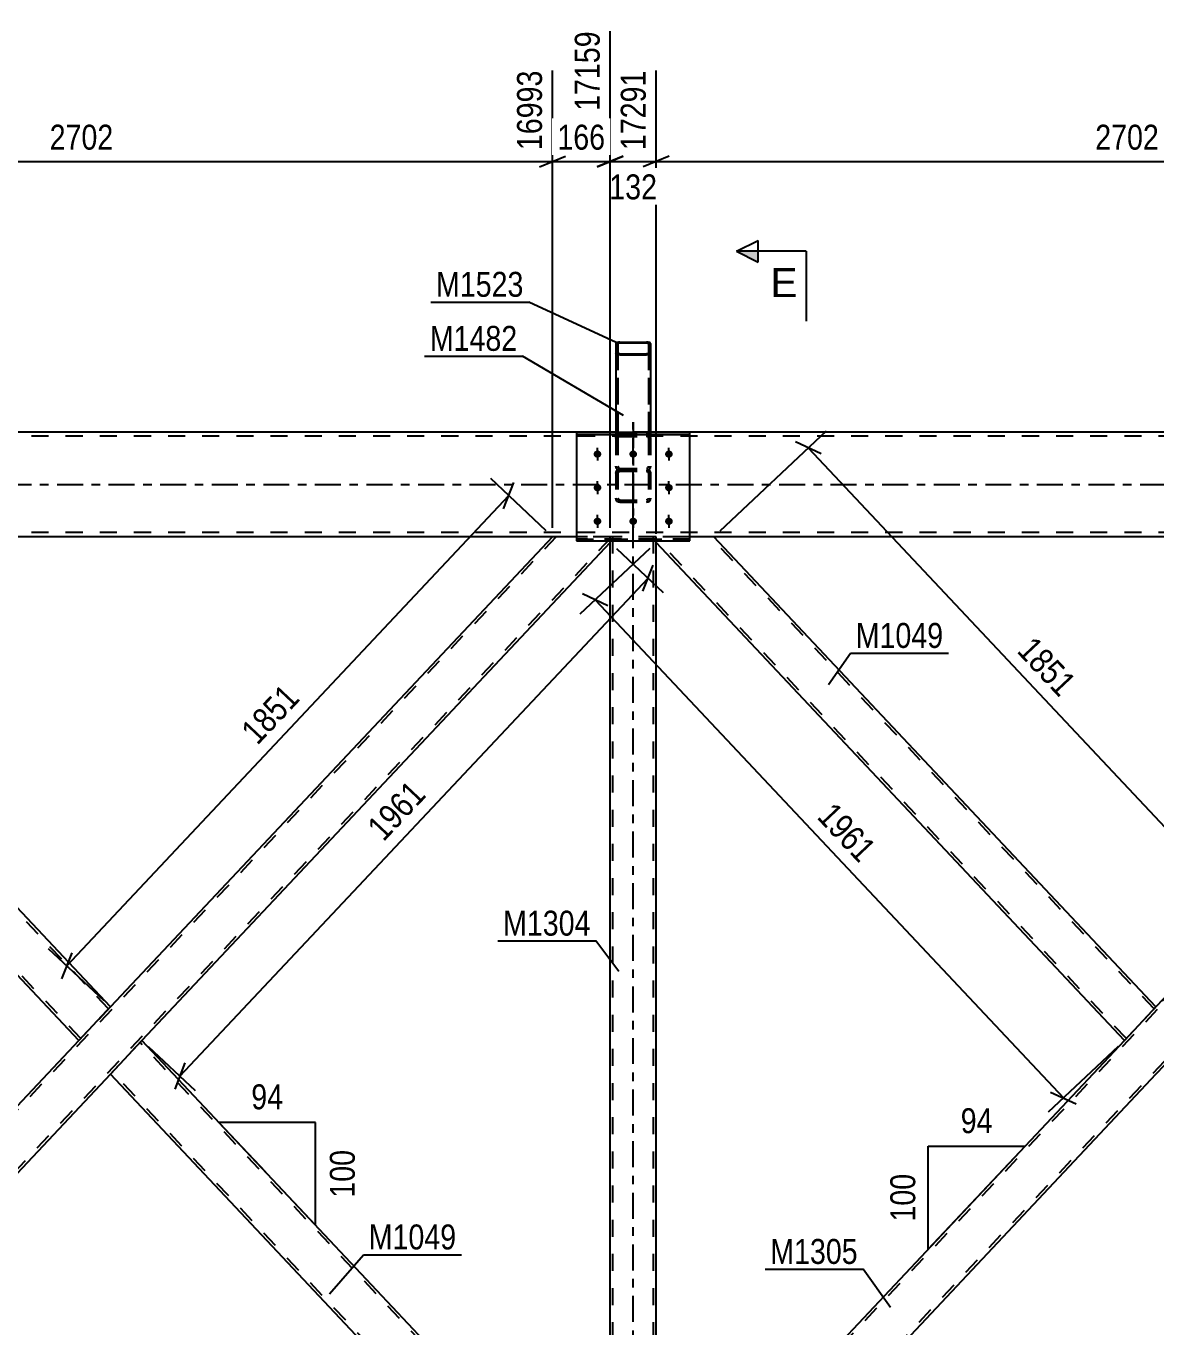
# Model space of a CAD drawing. Header units: millimetres. Extents: x -82 to 1107, y -663 to 178.
# Drawn here: x 553.9 to 683.5, y -96.7 to 52.6 of the extents above; entities that cross this region are included whole.
import ezdxf

# ---------------------------------------------------------------- set-up
doc = ezdxf.new("R2010")
doc.units = ezdxf.units.MM
doc.linetypes.add('DXK_LINE_DOT2', pattern=[3.9198, 1.9599, -1.9599])
doc.linetypes.add('DXK_LINE_DOT3', pattern=[5.9187, 2.979, -0.9799, 0.9799, -0.9799])
doc.styles.add('Arial', font='ARIAL.TTF', dxfattribs={"height": 0.2})
doc.styles.add('Arial Narrow', font='ARIALN.TTF', dxfattribs={"height": 0.2})

# ---------------------------------------------------------------- blocks, each defined once
blk = doc.blocks.new('Part-348431369-1569 - 1390')
at = {"color": 7, "linetype": 'DXK_LINE_DOT3'}
blk.add_line((623.54, 7.12), (623.54, -3.58), dxfattribs=at)
at = {"color": 7, "linetype": 'DXK_LINE_DOT2'}
for p, q in [((621.54, 5.31), (621.58, 5.51)), ((621.54, 5.31), (621.54, -1.59)), ((621.8, 5.41), (621.78, 5.31)), ((621.78, 5.31), (621.78, -1.59)), ((621.85, 5.5), (621.8, 5.41)), ((621.84, 5.79), (622.02, 5.83)), ((621.93, 5.55), (621.85, 5.5)), ((622.02, 5.57), (621.93, 5.55)), ((622.02, 5.83), (625.06, 5.83)), ((622.02, 5.57), (625.06, 5.57)), ((625.06, 5.83), (625.24, 5.79)), ((625.15, 5.55), (625.06, 5.57)), ((625.23, 5.5), (625.15, 5.55)), ((625.28, 5.41), (625.23, 5.5)), ((625.3, 5.31), (625.28, 5.41)), ((625.3, 5.31), (625.3, -1.59)), ((625.5, 5.51), (625.54, 5.31)), ((625.54, 5.31), (625.54, -1.59)), ((621.58, 1.88), (621.54, 2.08)), ((621.68, 1.59), (621.58, 1.44)), ((621.84, 1.69), (621.68, 1.59)), ((621.78, 2.08), (621.8, 1.98)), ((621.8, 1.98), (621.85, 1.9)), ((622.02, 1.72), (621.84, 1.69)), ((622.02, 1.57), (621.84, 1.61)), ((621.85, 1.9), (621.93, 1.84)), ((621.93, 1.84), (622.02, 1.82)), ((621.93, 1.48), (622.02, 1.5)), ((622.02, 1.82), (625.06, 1.82)), ((622.02, 1.72), (625.06, 1.72)), ((622.02, 1.57), (625.06, 1.57)), ((622.02, 1.5), (625.06, 1.5)), ((625.06, 1.82), (625.15, 1.84)), ((625.24, 1.69), (625.06, 1.72)), ((625.24, 1.61), (625.06, 1.57)), ((625.06, 1.5), (625.15, 1.48)), ((625.15, 1.84), (625.23, 1.9)), ((625.23, 1.9), (625.28, 1.98)), ((625.4, 1.59), (625.24, 1.69)), ((625.28, 1.98), (625.3, 2.08)), ((625.5, 1.44), (625.4, 1.59)), ((625.54, 2.08), (625.5, 1.88)), ((621.58, 1.44), (621.54, 1.27)), ((621.78, 1.27), (621.8, 1.36)), ((621.8, 1.36), (621.85, 1.43)), ((621.85, 1.43), (621.93, 1.48)), ((625.15, 1.48), (625.23, 1.43)), ((625.23, 1.43), (625.28, 1.36)), ((625.28, 1.36), (625.3, 1.27)), ((625.54, 1.27), (625.5, 1.44)), ((621.54, -1.59), (621.58, -1.76)), ((621.58, -1.76), (621.68, -1.91)), ((621.68, -1.91), (621.84, -2)), ((621.8, -1.67), (621.78, -1.59)), ((621.85, -1.75), (621.8, -1.67)), ((621.84, -2), (622.02, -2.04)), ((621.93, -1.79), (621.85, -1.75)), ((622.02, -1.81), (621.93, -1.79)), ((622.02, -1.81), (625.06, -1.81)), ((622.02, -2.04), (625.06, -2.04)), ((625.15, -1.79), (625.06, -1.81)), ((625.06, -2.04), (625.24, -2)), ((625.23, -1.75), (625.15, -1.79)), ((625.28, -1.67), (625.23, -1.75)), ((625.24, -2), (625.4, -1.91)), ((625.3, -1.59), (625.28, -1.67)), ((625.4, -1.91), (625.5, -1.76)), ((625.5, -1.76), (625.54, -1.59))]:
    blk.add_line(p, q, dxfattribs=at)
for centre, start, end in [((622.04, 5.33), 114.32, 159.2417), ((625.04, 5.33), 20.7583, 65.68), ((622.04, 2.06), 200.7583, 245.68), ((625.04, 2.06), 294.32, 339.2417)]:
    blk.add_arc(centre, 0.496, start, end, dxfattribs=at)
blk = doc.blocks.new('Part-348431369-1790 - 1390')
at = {"color": 7, "linetype": 'DXK_LINE_DOT2'}
for p, q in [((632.81, -6), (626.18, -6)), ((626.18, -6.48), (626.18, -6)), ((680.14, -63.57), (626.18, -6.19)), ((683.32, -60.18), (632.37, -6)), ((683.27, -60.23), (683.1, -60.41)), ((683.41, -60.08), (683.32, -60.18)), ((680.14, -63.57), (680.15, -63.55))]:
    blk.add_line(p, q, dxfattribs=at)
at = {"color": 2, "linetype": 'Continuous'}
for p, q in [((626.18, -6.66), (626.18, -6.48)), ((679.92, -63.8), (626.18, -6.66)), ((683.54, -59.95), (632.81, -6)), ((683.1, -60.41), (679.92, -63.8)), ((683.41, -60.08), (683.1, -60.41)), ((683.54, -59.95), (683.41, -60.08))]:
    blk.add_line(p, q, dxfattribs=at)
blk = doc.blocks.new('Part-348431369-1422 - 1390')
at = {"color": 7, "linetype": 'DXK_LINE_DOT3'}
blk.add_line((623.54, -3.58), (623.54, 7.12), dxfattribs=at)
at = {"color": 7, "linetype": 'DXK_LINE_DOT2'}
for p, q in [((621.57, 5.48), (621.54, 5.31)), ((621.54, 5.31), (621.54, -1.59)), ((621.58, 5.51), (621.57, 5.48)), ((621.78, 5.31), (621.8, 5.41)), ((621.78, 5.31), (621.78, -1.59)), ((621.8, 5.41), (621.85, 5.5)), ((622.02, 5.83), (621.84, 5.79)), ((621.85, 5.5), (621.93, 5.55)), ((621.93, 5.55), (622.02, 5.57)), ((622.02, 5.83), (625.06, 5.83)), ((622.02, 5.57), (625.06, 5.57)), ((625.24, 5.79), (625.06, 5.83)), ((625.06, 5.57), (625.15, 5.55)), ((625.15, 5.55), (625.23, 5.5)), ((625.23, 5.5), (625.28, 5.41)), ((625.28, 5.41), (625.3, 5.31)), ((625.3, 5.31), (625.3, -1.59)), ((625.51, 5.48), (625.5, 5.51)), ((625.54, 5.31), (625.51, 5.48)), ((625.54, 5.31), (625.54, -1.59)), ((621.54, 2.08), (621.58, 1.88)), ((621.58, 1.44), (621.68, 1.59)), ((621.68, 1.59), (621.84, 1.69)), ((621.8, 1.98), (621.78, 2.08)), ((621.85, 1.9), (621.8, 1.98)), ((621.84, 1.69), (622.02, 1.72)), ((621.84, 1.61), (622.02, 1.57)), ((621.93, 1.84), (621.85, 1.9)), ((622.02, 1.82), (621.93, 1.84)), ((622.02, 1.5), (621.93, 1.48)), ((622.02, 1.82), (625.06, 1.82)), ((622.02, 1.72), (625.06, 1.72)), ((622.02, 1.57), (625.06, 1.57)), ((622.02, 1.5), (625.06, 1.5)), ((625.15, 1.84), (625.06, 1.82)), ((625.06, 1.72), (625.24, 1.69)), ((625.06, 1.57), (625.24, 1.61)), ((625.15, 1.48), (625.06, 1.5)), ((625.23, 1.9), (625.15, 1.84)), ((625.28, 1.98), (625.23, 1.9)), ((625.24, 1.69), (625.4, 1.59)), ((625.3, 2.08), (625.28, 1.98)), ((625.4, 1.59), (625.5, 1.44)), ((625.5, 1.88), (625.54, 2.08)), ((621.54, 1.27), (621.58, 1.44)), ((621.8, 1.36), (621.78, 1.27)), ((621.85, 1.43), (621.8, 1.36)), ((621.93, 1.48), (621.85, 1.43)), ((625.23, 1.43), (625.15, 1.48)), ((625.28, 1.36), (625.23, 1.43)), ((625.3, 1.27), (625.28, 1.36)), ((625.5, 1.44), (625.54, 1.27)), ((621.58, -1.76), (621.54, -1.59)), ((621.68, -1.91), (621.58, -1.76)), ((621.84, -2), (621.68, -1.91)), ((621.78, -1.59), (621.8, -1.67)), ((621.8, -1.67), (621.85, -1.75)), ((622.02, -2.04), (621.84, -2)), ((621.85, -1.75), (621.93, -1.79)), ((621.93, -1.79), (622.02, -1.81)), ((622.02, -1.81), (625.06, -1.81)), ((622.02, -2.04), (625.06, -2.04)), ((625.06, -1.81), (625.15, -1.79)), ((625.24, -2), (625.06, -2.04)), ((625.15, -1.79), (625.23, -1.75)), ((625.23, -1.75), (625.28, -1.67)), ((625.4, -1.91), (625.24, -2)), ((625.28, -1.67), (625.3, -1.59)), ((625.5, -1.76), (625.4, -1.91)), ((625.54, -1.59), (625.5, -1.76))]:
    blk.add_line(p, q, dxfattribs=at)
for centre, start, end in [((622.04, 5.33), 114.32, 159.2417), ((625.04, 5.33), 20.7583, 65.68), ((622.04, 2.06), 200.7583, 245.68), ((625.04, 2.06), 294.32, 339.2417)]:
    blk.add_arc(centre, 0.496, start, end, dxfattribs=at)
blk = doc.blocks.new('Part-348431369-1423 - 1390')
at = {"color": 7, "linetype": 'DXK_LINE_DOT2'}
for p, q in [((630.04, 5.95), (617.04, 5.95)), ((617.04, 5.95), (617.04, -6.48)), ((617.04, 5.73), (630.04, 5.73)), ((630.04, -6.48), (630.04, 5.95)), ((630.04, -6.27), (617.04, -6.27)), ((617.04, -6.48), (630.04, -6.48))]:
    blk.add_line(p, q, dxfattribs=at)
blk = doc.blocks.new('Bolt-348431369-1462 - 1390')
at = {"color": 1, "linetype": 'DXK_LINE_DOT2'}
for p, q in [((619.44, 3.08), (619.44, 4.21)), ((623.54, 3.08), (623.54, 4.21)), ((627.64, 3.08), (627.64, 4.21)), ((619.44, -0.77), (619.44, 0.36)), ((627.64, -0.77), (627.64, 0.36)), ((619.44, -4.63), (619.44, -3.49)), ((623.54, -4.63), (623.54, -3.49)), ((627.64, -4.63), (627.64, -3.49))]:
    blk.add_line(p, q, dxfattribs=at)
blk = doc.blocks.new('Part-348431369-1482 - 1390')
at = {"color": 2, "linetype": 'Continuous'}
for p, q in [((621.54, 6), (385.55, 6)), ((861.55, 6), (625.54, 6)), ((617.04, -6), (390.05, -6)), ((857.05, -6), (630.04, -6))]:
    blk.add_line(p, q, dxfattribs=at)
at = {"color": 7, "linetype": 'DXK_LINE_DOT2'}
for p, q in [((625.54, 6), (621.54, 6)), ((991.54, 5.52), (12.9, 5.52)), ((991.54, -5.52), (12.9, -5.52)), ((630.04, -6), (617.04, -6))]:
    blk.add_line(p, q, dxfattribs=at)
at = {"color": 7, "linetype": 'DXK_LINE_DOT3'}
blk.add_line((12.9, 0), (991.54, 0), dxfattribs=at)
blk = doc.blocks.new('Part-348431369-1697 - 1390')
at = {"color": 2, "linetype": 'Continuous'}
for p, q in [((567.16, -63.8), (563.54, -67.65)), ((620.9, -120.94), (567.16, -63.8)), ((614.27, -121.6), (563.54, -67.65)), ((620.9, -121.6), (620.9, -120.94))]:
    blk.add_line(p, q, dxfattribs=at)
at = {"color": 7, "linetype": 'DXK_LINE_DOT2'}
for p, q in [((620.9, -121.4), (566.94, -64.03)), ((563.76, -67.42), (563.78, -67.4)), ((614.71, -121.6), (563.76, -67.42)), ((620.9, -121.6), (614.27, -121.6))]:
    blk.add_line(p, q, dxfattribs=at)
blk = doc.blocks.new('Part-348431369-1743 - 1390')
at = {"color": 7, "linetype": 'DXK_LINE_DOT3'}
blk.add_line((623.54, -131.6), (623.54, 4), dxfattribs=at)
at = {"color": 7, "linetype": 'DXK_LINE_DOT2'}
for p, q in [((626.18, -6), (620.9, -6)), ((620.9, -6.66), (620.9, -6)), ((621.22, -121.6), (621.22, -6)), ((625.86, -121.6), (625.86, -6)), ((626.18, -6.66), (626.18, -6)), ((620.9, -121.6), (620.9, -120.94)), ((620.9, -121.6), (626.18, -121.6)), ((626.18, -121.6), (626.18, -120.94))]:
    blk.add_line(p, q, dxfattribs=at)
at = {"color": 2, "linetype": 'Continuous'}
for p, q in [((620.9, -120.94), (620.9, -6.66)), ((626.18, -120.94), (626.18, -6.66))]:
    blk.add_line(p, q, dxfattribs=at)
blk = doc.blocks.new('Part-348431369-1888 - 1390')
at = {"color": 2, "linetype": 'Continuous'}
for p, q in [((630.04, 5.95), (617.04, 5.95)), ((617.04, 5.95), (617.04, -6.48)), ((617.04, 5.73), (630.04, 5.73)), ((630.04, -6.48), (630.04, 5.95)), ((617.04, -6.48), (630.04, -6.48))]:
    blk.add_line(p, q, dxfattribs=at)
at = {"color": 7, "linetype": 'DXK_LINE_DOT2'}
blk.add_line((617.04, -6.27), (630.04, -6.27), dxfattribs=at)
blk = doc.blocks.new('Part-348431369-1795 - 1390')
at = {"color": 7, "linetype": 'DXK_LINE_DOT2'}
for p, q in [((734.71, -6), (626.18, -121.41)), ((740.9, -6.19), (632.37, -121.6)), ((740.9, -6), (734.27, -6)), ((683.54, -59.95), (679.92, -63.8)), ((687.16, -63.8), (683.54, -67.65)), ((632.81, -121.6), (626.18, -121.6))]:
    blk.add_line(p, q, dxfattribs=at)
at = {"color": 2, "linetype": 'Continuous'}
for p, q in [((734.27, -6), (683.54, -59.95)), ((740.9, -6.66), (687.16, -63.8)), ((740.9, -6.66), (740.9, -6)), ((679.92, -63.8), (626.18, -120.94)), ((683.54, -67.65), (632.81, -121.6)), ((626.18, -121.52), (626.18, -120.94)), ((626.18, -121.6), (626.18, -121.52))]:
    blk.add_line(p, q, dxfattribs=at)
blk = doc.blocks.new('Part-348431369-1800 - 1390')
at = {"color": 2, "linetype": 'Continuous'}
for p, q in [((506.18, -6.66), (506.18, -6)), ((559.92, -63.8), (506.18, -6.66)), ((563.54, -59.95), (512.81, -6)), ((563.1, -60.41), (559.92, -63.8)), ((563.54, -59.95), (563.1, -60.41))]:
    blk.add_line(p, q, dxfattribs=at)
at = {"color": 7, "linetype": 'DXK_LINE_DOT2'}
for p, q in [((512.81, -6), (506.18, -6)), ((560.14, -63.57), (506.18, -6.19)), ((563.32, -60.18), (512.37, -6)), ((563.51, -59.98), (563.1, -60.41)), ((560.14, -63.57), (560.15, -63.55))]:
    blk.add_line(p, q, dxfattribs=at)
blk = doc.blocks.new('Part-348431369-1805 - 1390')
at = {"color": 7, "linetype": 'DXK_LINE_DOT2'}
for p, q in [((614.71, -6), (506.18, -121.41)), ((620.9, -6.2), (512.37, -121.6)), ((620.9, -6), (614.27, -6)), ((620.9, -6.48), (620.9, -6)), ((563.54, -59.95), (559.92, -63.8)), ((567.16, -63.8), (563.54, -67.65)), ((512.81, -121.6), (506.18, -121.6))]:
    blk.add_line(p, q, dxfattribs=at)
at = {"color": 2, "linetype": 'Continuous'}
for p, q in [((614.27, -6), (563.54, -59.95)), ((620.9, -6.66), (567.16, -63.8)), ((620.9, -6.66), (620.9, -6.48)), ((559.92, -63.8), (506.18, -120.94)), ((563.54, -67.65), (512.81, -121.6)), ((506.18, -121.6), (506.18, -120.94))]:
    blk.add_line(p, q, dxfattribs=at)
blk = doc.blocks.new('Bolt-348431369-1873 - 1390')
at = {"linetype": 'Continuous'}
for points in [[(619.44, 3.89), (619.53, 3.88), (619.62, 3.85), (619.7, 3.81), (619.77, 3.75), (619.82, 3.68), (619.86, 3.6), (619.88, 3.52), (619.88, 3.43), (619.86, 3.35), (619.82, 3.27), (619.77, 3.2), (619.7, 3.14), (619.62, 3.1), (619.53, 3.07), (619.44, 3.06), (619.35, 3.07), (619.26, 3.1), (619.18, 3.14), (619.11, 3.2), (619.06, 3.27), (619.02, 3.35), (619, 3.43), (619, 3.52), (619.02, 3.6), (619.06, 3.68), (619.11, 3.75), (619.18, 3.81), (619.26, 3.85), (619.35, 3.88)], [(623.54, 3.89), (623.63, 3.88), (623.72, 3.85), (623.8, 3.81), (623.87, 3.75), (623.92, 3.68), (623.96, 3.6), (623.98, 3.52), (623.98, 3.43), (623.96, 3.35), (623.92, 3.27), (623.87, 3.2), (623.8, 3.14), (623.72, 3.1), (623.63, 3.07), (623.54, 3.06), (623.45, 3.07), (623.36, 3.1), (623.28, 3.14), (623.21, 3.2), (623.16, 3.27), (623.12, 3.35), (623.1, 3.43), (623.1, 3.52), (623.12, 3.6), (623.16, 3.68), (623.21, 3.75), (623.28, 3.81), (623.36, 3.85), (623.45, 3.88)], [(627.64, 3.89), (627.73, 3.88), (627.82, 3.85), (627.9, 3.81), (627.97, 3.75), (628.02, 3.68), (628.06, 3.6), (628.08, 3.52), (628.08, 3.43), (628.06, 3.35), (628.02, 3.27), (627.97, 3.2), (627.9, 3.14), (627.82, 3.1), (627.73, 3.07), (627.64, 3.06), (627.55, 3.07), (627.46, 3.1), (627.38, 3.14), (627.31, 3.2), (627.26, 3.27), (627.22, 3.35), (627.2, 3.43), (627.2, 3.52), (627.22, 3.6), (627.26, 3.68), (627.31, 3.75), (627.38, 3.81), (627.46, 3.85), (627.55, 3.88)], [(619.44, 0.04), (619.53, 0.03), (619.62, 0), (619.7, -0.04), (619.77, -0.1), (619.82, -0.17), (619.86, -0.25), (619.88, -0.33), (619.88, -0.42), (619.86, -0.5), (619.82, -0.58), (619.77, -0.65), (619.7, -0.71), (619.62, -0.75), (619.53, -0.78), (619.44, -0.79), (619.35, -0.78), (619.26, -0.75), (619.18, -0.71), (619.11, -0.65), (619.06, -0.58), (619.02, -0.5), (619, -0.42), (619, -0.33), (619.02, -0.25), (619.06, -0.17), (619.11, -0.1), (619.18, -0.04), (619.26, 0), (619.35, 0.03)], [(627.64, 0.04), (627.73, 0.03), (627.82, 0), (627.9, -0.04), (627.97, -0.1), (628.02, -0.17), (628.06, -0.25), (628.08, -0.33), (628.08, -0.42), (628.06, -0.5), (628.02, -0.58), (627.97, -0.65), (627.9, -0.71), (627.82, -0.75), (627.73, -0.78), (627.64, -0.79), (627.55, -0.78), (627.46, -0.75), (627.38, -0.71), (627.31, -0.65), (627.26, -0.58), (627.22, -0.5), (627.2, -0.42), (627.2, -0.33), (627.22, -0.25), (627.26, -0.17), (627.31, -0.1), (627.38, -0.04), (627.46, 0), (627.55, 0.03)], [(619.44, -3.82), (619.53, -3.83), (619.62, -3.85), (619.7, -3.9), (619.77, -3.95), (619.82, -4.02), (619.86, -4.1), (619.88, -4.19), (619.88, -4.27), (619.86, -4.36), (619.82, -4.44), (619.77, -4.51), (619.7, -4.56), (619.62, -4.61), (619.53, -4.63), (619.44, -4.64), (619.35, -4.63), (619.26, -4.61), (619.18, -4.56), (619.11, -4.51), (619.06, -4.44), (619.02, -4.36), (619, -4.27), (619, -4.19), (619.02, -4.1), (619.06, -4.02), (619.11, -3.95), (619.18, -3.9), (619.26, -3.85), (619.35, -3.83)], [(623.54, -3.82), (623.63, -3.83), (623.72, -3.85), (623.8, -3.9), (623.87, -3.95), (623.92, -4.02), (623.96, -4.1), (623.98, -4.19), (623.98, -4.27), (623.96, -4.36), (623.92, -4.44), (623.87, -4.51), (623.8, -4.56), (623.72, -4.61), (623.63, -4.63), (623.54, -4.64), (623.45, -4.63), (623.36, -4.61), (623.28, -4.56), (623.21, -4.51), (623.16, -4.44), (623.12, -4.36), (623.1, -4.27), (623.1, -4.19), (623.12, -4.1), (623.16, -4.02), (623.21, -3.95), (623.28, -3.9), (623.36, -3.85), (623.45, -3.83)], [(627.64, -3.82), (627.73, -3.83), (627.82, -3.85), (627.9, -3.9), (627.97, -3.95), (628.02, -4.02), (628.06, -4.1), (628.08, -4.19), (628.08, -4.27), (628.06, -4.36), (628.02, -4.44), (627.97, -4.51), (627.9, -4.56), (627.82, -4.61), (627.73, -4.63), (627.64, -4.64), (627.55, -4.63), (627.46, -4.61), (627.38, -4.56), (627.31, -4.51), (627.26, -4.44), (627.22, -4.36), (627.2, -4.27), (627.2, -4.19), (627.22, -4.1), (627.26, -4.02), (627.31, -3.95), (627.38, -3.9), (627.46, -3.85), (627.55, -3.83)]]:
    blk.add_hatch(color=1, dxfattribs=at).paths.add_polyline_path(points)
at = {"color": 1, "linetype": 'Continuous'}
for p, q in [((619.44, 3.87), (619.44, 2.74)), ((623.54, 3.87), (623.54, 2.74)), ((627.64, 3.87), (627.64, 2.74)), ((619.44, 0.02), (619.44, -1.12)), ((627.64, 0.02), (627.64, -1.12)), ((619.44, -3.83), (619.44, -4.97)), ((623.54, -3.83), (623.54, -4.97)), ((627.64, -3.83), (627.64, -4.97))]:
    blk.add_line(p, q, dxfattribs=at)
blk = doc.blocks.new('Part-348431369-7997 - 1390')
at = {"color": 7, "linetype": 'DXK_LINE_DOT2'}
for p, q in [((621.54, 16.16), (621.58, 16.22)), ((621.54, 16.16), (621.54, 5.69)), ((621.58, 14.98), (621.54, 15.05)), ((621.58, 16.22), (621.68, 16.28)), ((621.68, 14.93), (621.58, 14.98)), ((621.68, 16.28), (621.84, 16.32)), ((621.84, 14.89), (621.68, 14.93)), ((621.8, 16.19), (621.78, 16.16)), ((621.78, 16.16), (621.78, 5.69)), ((621.78, 15.05), (621.8, 15.02)), ((621.85, 16.22), (621.8, 16.19)), ((621.8, 15.02), (621.85, 14.99)), ((621.84, 16.32), (622.02, 16.33)), ((621.93, 16.24), (621.85, 16.22)), ((621.85, 14.99), (621.93, 14.97)), ((622.02, 16.24), (621.93, 16.24)), ((621.93, 14.97), (622.02, 14.96)), ((622.02, 16.33), (625.06, 16.33)), ((622.02, 16.24), (625.06, 16.24)), ((622.02, 14.96), (625.06, 14.96)), ((625.06, 16.33), (625.24, 16.32)), ((625.15, 16.24), (625.06, 16.24)), ((625.06, 14.96), (625.15, 14.97)), ((625.23, 16.22), (625.15, 16.24)), ((625.15, 14.97), (625.23, 14.99)), ((625.28, 16.19), (625.23, 16.22)), ((625.23, 14.99), (625.28, 15.02)), ((625.24, 16.32), (625.4, 16.28)), ((625.4, 14.93), (625.24, 14.89)), ((625.3, 16.16), (625.28, 16.19)), ((625.28, 15.02), (625.3, 15.05)), ((625.3, 16.16), (625.3, 5.69)), ((625.4, 16.28), (625.5, 16.22)), ((625.5, 14.98), (625.4, 14.93)), ((625.5, 16.22), (625.54, 16.16)), ((625.54, 15.05), (625.5, 14.98)), ((625.54, 16.16), (625.54, 5.69)), ((622.02, 14.88), (621.84, 14.89)), ((622.02, 14.88), (625.06, 14.88)), ((625.24, 14.89), (625.06, 14.88)), ((625.54, 6), (621.54, 6)), ((621.54, 5.83), (621.78, 5.83)), ((621.54, 5.69), (621.58, 5.62)), ((621.58, 5.62), (621.68, 5.57)), ((621.68, 5.57), (621.84, 5.53)), ((621.8, 5.66), (621.78, 5.69)), ((621.85, 5.63), (621.8, 5.66)), ((621.84, 5.53), (622.02, 5.51)), ((621.93, 5.61), (621.85, 5.63)), ((622.02, 5.6), (621.93, 5.61)), ((622.02, 5.6), (625.06, 5.6)), ((622.02, 5.51), (625.06, 5.51)), ((625.15, 5.61), (625.06, 5.6)), ((625.06, 5.51), (625.24, 5.53)), ((625.23, 5.63), (625.15, 5.61)), ((625.28, 5.66), (625.23, 5.63)), ((625.24, 5.53), (625.4, 5.57)), ((625.3, 5.69), (625.28, 5.66)), ((625.3, 5.83), (625.54, 5.83)), ((625.4, 5.57), (625.5, 5.62)), ((625.5, 5.62), (625.54, 5.69))]:
    blk.add_line(p, q, dxfattribs=at)
blk = doc.blocks.new('Part-348431369-7998 - 1390')
at = {"color": 2, "linetype": 'Continuous'}
for p, q in [((621.58, 16.23), (621.54, 16.16)), ((621.54, 16.16), (621.54, 5.95)), ((621.54, 15.05), (621.58, 14.99)), ((621.68, 16.28), (621.58, 16.23)), ((621.58, 14.99), (621.68, 14.93)), ((621.84, 16.32), (621.68, 16.28)), ((621.68, 14.93), (621.84, 14.89)), ((621.78, 16.16), (621.8, 16.19)), ((621.78, 16.16), (621.78, 15.05)), ((621.8, 15.02), (621.78, 15.05)), ((621.8, 16.19), (621.85, 16.22)), ((621.85, 14.99), (621.8, 15.02)), ((622.02, 16.33), (621.84, 16.32)), ((621.85, 16.22), (621.93, 16.24)), ((621.93, 14.97), (621.85, 14.99)), ((621.93, 16.24), (622.02, 16.25)), ((622.02, 14.97), (621.93, 14.97)), ((622.02, 16.33), (625.06, 16.33)), ((622.02, 16.25), (625.06, 16.25)), ((622.02, 14.97), (625.06, 14.97)), ((625.24, 16.32), (625.06, 16.33)), ((625.06, 16.25), (625.15, 16.24)), ((625.15, 14.97), (625.06, 14.97)), ((625.15, 16.24), (625.23, 16.22)), ((625.23, 14.99), (625.15, 14.97)), ((625.23, 16.22), (625.28, 16.19)), ((625.28, 15.02), (625.23, 14.99)), ((625.4, 16.28), (625.24, 16.32)), ((625.24, 14.89), (625.4, 14.93)), ((625.28, 16.19), (625.3, 16.16)), ((625.3, 15.05), (625.28, 15.02)), ((625.3, 16.16), (625.3, 15.05)), ((625.5, 16.23), (625.4, 16.28)), ((625.4, 14.93), (625.5, 14.99)), ((625.54, 16.16), (625.5, 16.23)), ((625.5, 14.99), (625.54, 15.05)), ((625.54, 16.16), (625.54, 5.95)), ((621.84, 14.89), (622.02, 14.88)), ((622.02, 14.88), (625.06, 14.88)), ((625.06, 14.88), (625.24, 14.89))]:
    blk.add_line(p, q, dxfattribs=at)
at = {"color": 7, "linetype": 'DXK_LINE_DOT2'}
for p, q in [((621.78, 15.05), (621.78, 5.69)), ((625.3, 15.05), (625.3, 5.69)), ((625.54, 6), (621.54, 6)), ((621.54, 5.95), (621.54, 5.69)), ((621.54, 5.83), (621.78, 5.83)), ((621.58, 5.62), (621.54, 5.69)), ((621.68, 5.56), (621.58, 5.62)), ((621.84, 5.53), (621.68, 5.56)), ((621.78, 5.69), (621.8, 5.65)), ((621.8, 5.65), (621.85, 5.63)), ((622.02, 5.51), (621.84, 5.53)), ((621.85, 5.63), (621.93, 5.61)), ((621.93, 5.61), (622.02, 5.6)), ((622.02, 5.6), (625.06, 5.6)), ((622.02, 5.51), (625.06, 5.51)), ((625.06, 5.6), (625.15, 5.61)), ((625.24, 5.53), (625.06, 5.51)), ((625.15, 5.61), (625.23, 5.63)), ((625.23, 5.63), (625.28, 5.65)), ((625.4, 5.56), (625.24, 5.53)), ((625.28, 5.65), (625.3, 5.69)), ((625.3, 5.83), (625.54, 5.83)), ((625.5, 5.62), (625.4, 5.56)), ((625.54, 5.69), (625.5, 5.62)), ((625.54, 5.95), (625.54, 5.69))]:
    blk.add_line(p, q, dxfattribs=at)
blk = doc.blocks.new('StraightDimension-348431369-15271 - 1390')
at = {"color": 7, "linetype": 'Continuous'}
for p, q in [((506.18, -5.66), (506.18, 47.49)), ((614.27, -5), (614.27, 47.49)), ((507.68, 37.65), (504.68, 36.45)), ((612.77, 36.45), (615.77, 37.65)), ((506.18, 37.05), (614.27, 37.05))]:
    blk.add_line(p, q, dxfattribs=at)
at = {"color": 0}
blk.add_wipeout([(564.48, 37.8), (564.48, 42), (555.97, 42), (555.97, 37.8)], dxfattribs=at)
at = {"color": 3, "style": 'Arial Narrow'}
blk.add_text('2702', height=2.863, dxfattribs=at).set_placement((556.57, 38.4))
at = {"color": 0, "linetype": 'Continuous'}
blk.add_wipeout([(613.67, 48.09), (609.47, 48.09), (609.47, 37.75), (613.67, 37.75)], dxfattribs=at)
at = {"color": 3, "linetype": 'Continuous', "style": 'Arial Narrow'}
blk.add_text('16993', height=2.863, rotation=90.0002, dxfattribs=at).set_placement((613.07, 38.35))
blk = doc.blocks.new('StraightDimension-348431369-16482 - 1390')
at = {"color": 7, "linetype": 'Continuous'}
for p, q in [((613.55, -5.31), (607.19, 0.66)), ((608.67, -2.79), (609.86, 0.21)), ((558.53, -55.24), (609.26, -1.29)), ((562.81, -59.26), (556.45, -53.28)), ((559.12, -53.73), (557.94, -56.74))]:
    blk.add_line(p, q, dxfattribs=at)
at = {"color": 0}
blk.add_wipeout([(586.27, -24.65), (583.21, -21.77), (577.38, -27.97), (580.44, -30.85)], dxfattribs=at)
at = {"color": 3, "style": 'Arial Narrow'}
blk.add_text('1851', height=2.863, rotation=46.7591, dxfattribs=at).set_placement((580.41, -30))
blk = doc.blocks.new('StraightDimension-348431369-16522 - 1390')
at = {"color": 7, "linetype": 'Continuous'}
for p, q in [((633.54, -5.31), (645.71, 6.14)), ((645.1, 3.5), (642.17, 4.87)), ((643.64, 4.19), (694.37, -49.76)), ((684.27, -59.26), (696.45, -47.81)), ((692.91, -49.08), (695.84, -50.44))]:
    blk.add_line(p, q, dxfattribs=at)
at = {"color": 0}
blk.add_wipeout([(672.47, -25.37), (675.53, -22.5), (669.7, -16.3), (666.64, -19.17)], dxfattribs=at)
at = {"color": 3, "style": 'Arial Narrow'}
blk.add_text('1851', height=2.863, rotation=-46.7591, dxfattribs=at).set_placement((667.48, -19.2))
blk = doc.blocks.new('StraightDimension-348431369-16503 - 1390')
at = {"color": 7, "linetype": 'Continuous'}
for p, q in [((621.63, -7.35), (626.99, -12.39)), ((624.65, -12.25), (625.83, -9.25)), ((571.51, -67.89), (625.24, -10.75)), ((567.89, -64.49), (573.26, -69.53)), ((572.1, -66.38), (570.92, -69.39))]:
    blk.add_line(p, q, dxfattribs=at)
at = {"color": 0}
blk.add_wipeout([(600.75, -35.7), (597.69, -32.83), (591.86, -39.03), (594.91, -41.9)], dxfattribs=at)
at = {"color": 3, "style": 'Arial Narrow'}
blk.add_text('1961', height=2.863, rotation=46.7591, dxfattribs=at).set_placement((594.89, -41.06))
blk = doc.blocks.new('AngleDimension-348431369-16763 - 1390')
at = {"color": 7, "linetype": 'Continuous'}
for p, q in [((581.38, -78.92), (575.99, -73.19)), ((587.09, -73.19), (575.99, -73.19)), ((587.09, -84.99), (575.99, -73.19)), ((587.09, -84.99), (587.09, -73.19))]:
    blk.add_line(p, q, dxfattribs=at)
at = {"color": 0}
for points in [[(583.97, -72.29), (583.97, -68.09), (579.11, -68.09), (579.11, -72.29)], [(592.19, -75.75), (587.99, -75.75), (587.99, -82.43), (592.19, -82.43)]]:
    blk.add_wipeout(points, dxfattribs=at)
at = {"color": 3, "style": 'Arial Narrow'}
blk.add_text('94', height=2.863, dxfattribs=at).set_placement((579.71, -71.69))
blk.add_text('100', height=2.863, rotation=90.0002, dxfattribs=at).set_placement((591.59, -81.83))
blk = doc.blocks.new('StraightDimension-348431369-16543 - 1390')
at = {"color": 7, "linetype": 'Continuous'}
for p, q in [((625.45, -7.34), (617.43, -14.89)), ((620.64, -13.93), (617.71, -12.56)), ((619.17, -13.25), (672.91, -70.39)), ((679.19, -64.49), (671.16, -72.03)), ((671.45, -69.71), (674.38, -71.07))]:
    blk.add_line(p, q, dxfattribs=at)
at = {"color": 0}
blk.add_wipeout([(649.5, -44.4), (652.56, -41.53), (646.73, -35.33), (643.67, -38.2)], dxfattribs=at)
at = {"color": 3, "style": 'Arial Narrow'}
blk.add_text('1961', height=2.863, rotation=-46.7591, dxfattribs=at).set_placement((644.52, -38.23))
blk = doc.blocks.new('StraightDimension-348431369-15268 - 1390')
at = {"color": 7, "linetype": 'Continuous'}
for p, q in [((626.18, -5.66), (626.18, 47.49)), ((734.27, -5), (734.27, 47.49)), ((627.68, 37.65), (624.68, 36.45)), ((732.77, 36.45), (735.77, 37.65)), ((626.18, 37.05), (734.27, 37.05))]:
    blk.add_line(p, q, dxfattribs=at)
at = {"color": 0}
blk.add_wipeout([(684.48, 37.8), (684.48, 42), (675.97, 42), (675.97, 37.8)], dxfattribs=at)
at = {"color": 3, "style": 'Arial Narrow'}
blk.add_text('2702', height=2.863, dxfattribs=at).set_placement((676.57, 38.4))
at = {"color": 0, "linetype": 'Continuous'}
blk.add_wipeout([(733.67, 48.09), (729.47, 48.09), (729.47, 37.75), (733.67, 37.75)], dxfattribs=at)
at = {"color": 3, "linetype": 'Continuous', "style": 'Arial Narrow'}
blk.add_text('19993', height=2.863, rotation=90.0002, dxfattribs=at).set_placement((733.07, 38.35))
blk = doc.blocks.new('StraightDimension-348431369-15269 - 1390')
at = {"color": 7, "linetype": 'Continuous'}
for p, q in [((620.9, -5), (620.9, 51.99)), ((626.18, -5.66), (626.18, 47.49)), ((619.4, 36.45), (622.4, 37.65)), ((627.68, 37.65), (624.68, 36.45)), ((620.9, 37.05), (626.18, 37.05))]:
    blk.add_line(p, q, dxfattribs=at)
at = {"color": 0, "linetype": 'Continuous'}
blk.add_wipeout([(625.58, 48.09), (621.38, 48.09), (621.38, 37.75), (625.58, 37.75)], dxfattribs=at)
at = {"color": 0}
blk.add_wipeout([(626.88, 32.1), (626.88, 36.3), (620.2, 36.3), (620.2, 32.1)], dxfattribs=at)
at = {"color": 3, "linetype": 'Continuous', "style": 'Arial Narrow'}
blk.add_text('17291', height=2.863, rotation=90.0002, dxfattribs=at).set_placement((624.98, 38.35))
at = {"color": 3, "style": 'Arial Narrow'}
blk.add_text('132', height=2.863, dxfattribs=at).set_placement((620.8, 32.7))
blk = doc.blocks.new('StraightDimension-348431369-15270 - 1390')
at = {"color": 7, "linetype": 'Continuous'}
for p, q in [((620.9, -5), (620.9, 51.99)), ((614.27, -5), (614.27, 47.49)), ((612.77, 36.45), (615.77, 37.65)), ((622.4, 37.65), (619.4, 36.45)), ((614.27, 37.05), (620.9, 37.05))]:
    blk.add_line(p, q, dxfattribs=at)
at = {"color": 0}
blk.add_wipeout([(620.93, 37.8), (620.93, 42), (614.24, 42), (614.24, 37.8)], dxfattribs=at)
at = {"color": 3, "style": 'Arial Narrow'}
blk.add_text('166', height=2.863, dxfattribs=at).set_placement((614.84, 38.4))
at = {"color": 0, "linetype": 'Continuous'}
blk.add_wipeout([(620.3, 52.59), (616.1, 52.59), (616.1, 42.25), (620.3, 42.25)], dxfattribs=at)
at = {"color": 3, "linetype": 'Continuous', "style": 'Arial Narrow'}
blk.add_text('17159', height=2.863, rotation=90.0002, dxfattribs=at).set_placement((619.7, 42.85))
blk = doc.blocks.new('AngleDimension-348431369-16792 - 1390')
at = {"color": 7, "linetype": 'Continuous'}
for p, q in [((657.41, -75.93), (668.51, -75.93)), ((657.41, -87.73), (668.51, -75.93)), ((657.41, -87.73), (657.41, -75.93)), ((662.47, -82.35), (668.51, -75.93))]:
    blk.add_line(p, q, dxfattribs=at)
at = {"color": 0}
for points in [[(665.39, -75.03), (665.39, -70.83), (660.53, -70.83), (660.53, -75.03)], [(656.51, -78.49), (652.31, -78.49), (652.31, -85.17), (656.51, -85.17)]]:
    blk.add_wipeout(points, dxfattribs=at)
at = {"color": 3, "style": 'Arial Narrow'}
blk.add_text('94', height=2.863, dxfattribs=at).set_placement((661.13, -74.43))
blk.add_text('100', height=2.863, rotation=90.0002, dxfattribs=at).set_placement((655.91, -84.57))
blk = doc.blocks.new('Mark-348431369-20955 - 1390')
at = {"color": 0}
blk.add_wipeout([(610.25, 15.32), (610.25, 18.32), (600.2, 18.32), (600.2, 15.32)], dxfattribs=at)
blk.add_wipeout([(610.25, 15.32), (610.25, 18.32), (600.2, 18.32), (600.2, 15.32)], dxfattribs=at)
at = {"color": 30, "linetype": 'Continuous'}
for p in [(599.6, 14.72), (622.44, 7.92)]:
    blk.add_line(p, (610.85, 14.72), dxfattribs=at)
at = {"color": 3, "style": 'Arial Narrow'}
blk.add_text('M1482', height=2.863, dxfattribs=at).set_placement((600.2, 15.32))
blk = doc.blocks.new('Mark-348431369-1693 - 1390')
at = {"color": 0}
blk.add_wipeout([(603.25, -87.77), (603.25, -84.77), (593.19, -84.77), (593.19, -87.77)], dxfattribs=at)
blk.add_wipeout([(603.25, -87.77), (603.25, -84.77), (593.19, -84.77), (593.19, -87.77)], dxfattribs=at)
at = {"color": 30, "linetype": 'Continuous'}
for p, q in [((588.67, -92.85), (592.59, -88.37)), ((592.59, -88.37), (603.85, -88.37))]:
    blk.add_line(p, q, dxfattribs=at)
at = {"color": 3, "style": 'Arial Narrow'}
blk.add_text('M1049', height=2.863, dxfattribs=at).set_placement((593.19, -87.77))
blk = doc.blocks.new('Mark-348431369-1739 - 1390')
at = {"color": 0}
blk.add_wipeout([(618.66, -51.77), (618.66, -48.77), (608.61, -48.77), (608.61, -51.77)], dxfattribs=at)
blk.add_wipeout([(618.66, -51.77), (618.66, -48.77), (608.61, -48.77), (608.61, -51.77)], dxfattribs=at)
at = {"color": 30, "linetype": 'Continuous'}
for p in [(608.01, -52.37), (621.88, -55.9)]:
    blk.add_line(p, (619.26, -52.37), dxfattribs=at)
at = {"color": 3, "style": 'Arial Narrow'}
blk.add_text('M1304', height=2.863, dxfattribs=at).set_placement((608.61, -51.77))
blk = doc.blocks.new('Mark-348431369-1786 - 1390')
at = {"color": 0}
blk.add_wipeout([(659.13, -18.76), (659.13, -15.76), (649.08, -15.76), (649.08, -18.76)], dxfattribs=at)
blk.add_wipeout([(659.13, -18.76), (659.13, -15.76), (649.08, -15.76), (649.08, -18.76)], dxfattribs=at)
at = {"color": 30, "linetype": 'Continuous'}
for p, q in [((645.95, -22.94), (648.48, -19.36)), ((648.48, -19.36), (659.73, -19.36))]:
    blk.add_line(p, q, dxfattribs=at)
at = {"color": 3, "style": 'Arial Narrow'}
blk.add_text('M1049', height=2.863, dxfattribs=at).set_placement((649.08, -18.76))
blk = doc.blocks.new('Mark-348431369-1791 - 1390')
at = {"color": 0}
blk.add_wipeout([(649.32, -89.43), (649.32, -86.43), (639.27, -86.43), (639.27, -89.43)], dxfattribs=at)
blk.add_wipeout([(649.32, -89.43), (649.32, -86.43), (639.27, -86.43), (639.27, -89.43)], dxfattribs=at)
at = {"color": 30, "linetype": 'Continuous'}
for p in [(638.67, -90.03), (653.08, -94.42)]:
    blk.add_line(p, (649.92, -90.03), dxfattribs=at)
at = {"color": 3, "style": 'Arial Narrow'}
blk.add_text('M1305', height=2.863, dxfattribs=at).set_placement((639.27, -89.43))
blk = doc.blocks.new('SectionMark-348431369-20859 - 1390')
at = {"linetype": 'Continuous'}
for points in [[(637.9, 26.74), (637.9, 25.49), (635.4, 26.74)], [(637.9, -148.02), (637.9, -149.27), (635.4, -149.27)]]:
    blk.add_hatch(color=6, dxfattribs=at).paths.add_polyline_path(points)
at = {"color": 6, "linetype": 'Continuous'}
for p, q in [((635.4, 26.74), (637.9, 27.99)), ((637.9, 25.49), (637.9, 27.99)), ((643.4, 26.74), (635.4, 26.74)), ((635.4, 26.74), (637.9, 25.49)), ((643.4, 26.74), (643.4, 18.74)), ((643.4, -149.27), (643.4, -141.27)), ((635.4, -149.27), (637.9, -148.02)), ((637.9, -148.02), (637.9, -150.52)), ((643.4, -149.27), (635.4, -149.27)), ((637.9, -150.52), (635.4, -149.27))]:
    blk.add_line(p, q, dxfattribs=at)
at = {"color": 0, "linetype": 'Continuous'}
for points in [[(642.4, 21.49), (642.4, 24.99), (639.29, 24.99), (639.29, 21.49)], [(642.4, -147.52), (642.4, -144.02), (639.29, -144.02), (639.29, -147.52)]]:
    blk.add_wipeout(points, dxfattribs=at)
at = {"color": 3, "linetype": 'Continuous', "style": 'Arial'}
for p in [(639.29, 21.49), (639.29, -147.52)]:
    blk.add_text('E', height=3.34, dxfattribs=at).set_placement(p)
blk = doc.blocks.new('Mark-348431369-20952 - 1390')
at = {"color": 0}
blk.add_wipeout([(610.96, 21.52), (610.96, 24.52), (600.91, 24.52), (600.91, 21.52)], dxfattribs=at)
blk.add_wipeout([(610.96, 21.52), (610.96, 24.52), (600.91, 24.52), (600.91, 21.52)], dxfattribs=at)
at = {"color": 30, "linetype": 'Continuous'}
for p in [(600.31, 20.92), (621.57, 16.27)]:
    blk.add_line(p, (611.56, 20.92), dxfattribs=at)
at = {"color": 3, "style": 'Arial Narrow'}
blk.add_text('M1523', height=2.863, dxfattribs=at).set_placement((600.91, 21.52))

msp = doc.modelspace()

# ---------------------------------------------------------------- block references
for name in ['Part-348431369-7997 - 1390', 'Part-348431369-7998 - 1390', 'Part-348431369-1482 - 1390', 'Part-348431369-1569 - 1390', 'Part-348431369-1422 - 1390', 'Part-348431369-1423 - 1390', 'Part-348431369-1888 - 1390', 'Bolt-348431369-1873 - 1390', 'Bolt-348431369-1462 - 1390', 'Part-348431369-1743 - 1390', 'Part-348431369-1800 - 1390', 'Part-348431369-1805 - 1390', 'Part-348431369-1790 - 1390', 'Part-348431369-1795 - 1390', 'Part-348431369-1697 - 1390']:
    msp.add_blockref(name, (0, 0))

# ---------------------------------------------------------------- next in the draw order: block references
for name in ['StraightDimension-348431369-15271 - 1390', 'StraightDimension-348431369-16522 - 1390']:
    msp.add_blockref(name, (0, 0))

# ---------------------------------------------------------------- next in the draw order: block references
for name in ['StraightDimension-348431369-15268 - 1390', 'StraightDimension-348431369-16482 - 1390']:
    msp.add_blockref(name, (0, 0))

# ---------------------------------------------------------------- next in the draw order: block references
for name in ['StraightDimension-348431369-15269 - 1390', 'StraightDimension-348431369-16503 - 1390']:
    msp.add_blockref(name, (0, 0))

# ---------------------------------------------------------------- next in the draw order: block references
for name in ['StraightDimension-348431369-15270 - 1390', 'StraightDimension-348431369-16543 - 1390', 'AngleDimension-348431369-16763 - 1390']:
    msp.add_blockref(name, (0, 0))

# ---------------------------------------------------------------- next in the draw order: block references
for name in ['Mark-348431369-20955 - 1390', 'Mark-348431369-1786 - 1390', 'Mark-348431369-1739 - 1390', 'AngleDimension-348431369-16792 - 1390', 'Mark-348431369-1693 - 1390']:
    msp.add_blockref(name, (0, 0))

# ---------------------------------------------------------------- next in the draw order: block references
for name in ['Mark-348431369-20952 - 1390', 'Mark-348431369-1791 - 1390']:
    msp.add_blockref(name, (0, 0))

# ---------------------------------------------------------------- next in the draw order: block references
msp.add_blockref('SectionMark-348431369-20859 - 1390', (0, 0))

doc.saveas('drawing.dxf')
